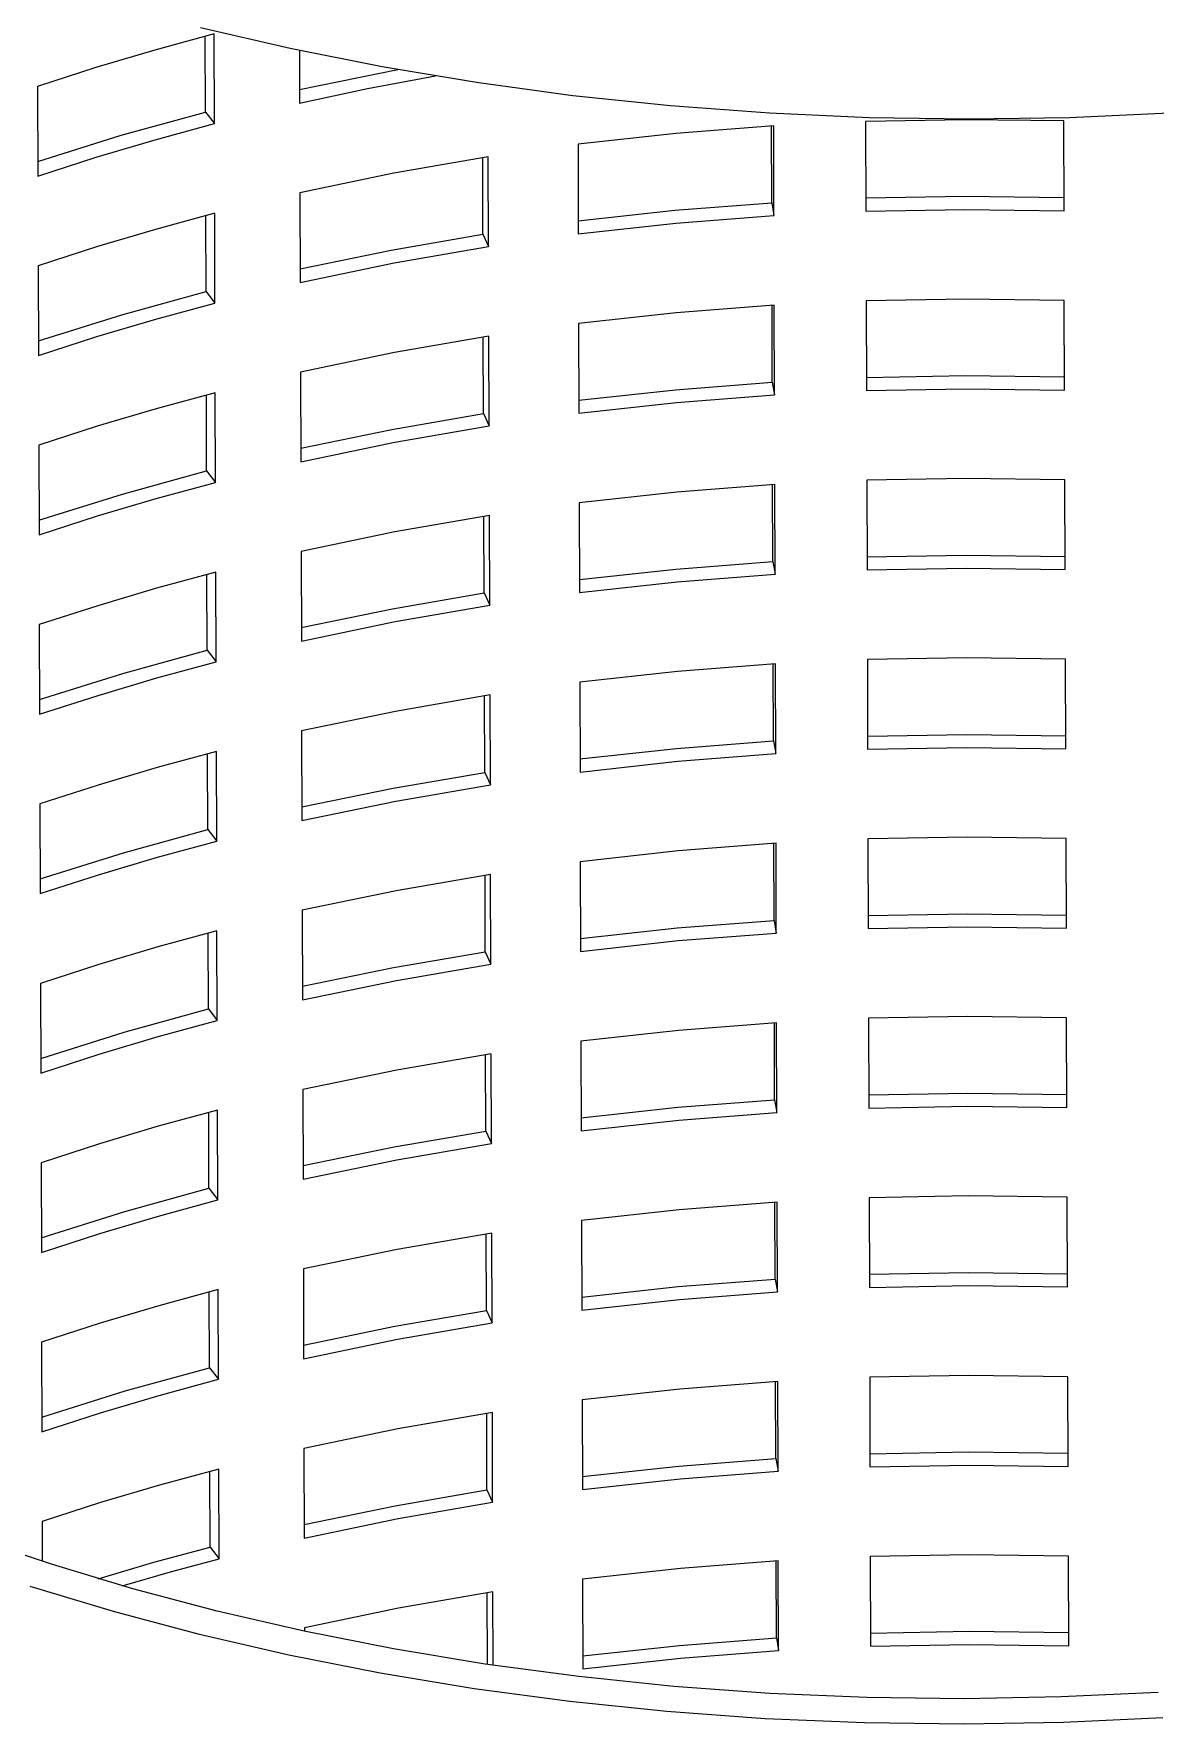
# Model space of a CAD drawing. Header units: inches. Extents: x -12 to 136, y -5 to 104.
# Drawn here: x 124.18 to 128.19, y 73.41 to 79.45 of the extents above; entities that cross this region are included whole.
import ezdxf

# ---------------------------------------------------------------- set-up
doc = ezdxf.new("R2010")
doc.units = ezdxf.units.IN
doc.layers.add('ZANO_R', color=7, linetype='Continuous', lineweight=0)

msp = doc.modelspace()

# ---------------------------------------------------------------- linework, layer by layer
at = {"layer": 'ZANO_R'}
for p, q in [((124.77346, 79.476), (125.09388, 79.40159)), ((124.82226, 79.45251), (124.61029, 79.39497)), ((124.79136, 79.1733), (124.79048, 79.44422)), ((124.82329, 79.13165), (124.82226, 79.45251)), ((125.09388, 79.40159), (125.42331, 79.33595)), ((124.61029, 79.39497), (124.39977, 79.33237)), ((125.1275, 79.3944), (125.12811, 79.20546)), ((124.39977, 79.33237), (124.19081, 79.26475)), ((125.12795, 79.25428), (125.47888, 79.32592)), ((125.37072, 79.25701), (125.6145, 79.30267)), ((125.42331, 79.33595), (125.7607, 79.27955)), ((125.7607, 79.27955), (126.10487, 79.23282)), ((124.19081, 79.26475), (124.19184, 78.94389)), ((125.12811, 79.20546), (125.37072, 79.25701)), ((126.10487, 79.23282), (126.45458, 79.19612)), ((124.49003, 79.08991), (124.79136, 79.1733)), ((124.79136, 79.1733), (124.82329, 79.13165)), ((126.45458, 79.19612), (126.8085, 79.16974)), ((126.8085, 79.16974), (127.16526, 79.15388)), ((127.8816, 79.15418), (128.23831, 79.17032)), ((124.61133, 79.07412), (124.82329, 79.13165)), ((126.4734, 79.0966), (126.12394, 79.05822)), ((126.82389, 79.12393), (126.4734, 79.0966)), ((126.8168, 78.84845), (126.81591, 79.12344)), ((126.82493, 78.80308), (126.82389, 79.12393)), ((127.50711, 79.14587), (127.15279, 79.13963)), ((127.15279, 79.13963), (127.15383, 78.81877)), ((127.16526, 79.15388), (127.52344, 79.14868)), ((127.86146, 79.14111), (127.50711, 79.14587)), ((127.52344, 79.14868), (127.8816, 79.15418)), ((127.86249, 78.82026), (127.86146, 79.14111)), ((124.19167, 78.99645), (124.49003, 79.08991)), ((124.40081, 79.01152), (124.61133, 79.07412)), ((126.12394, 79.05822), (126.12498, 78.73737)), ((124.19184, 78.94389), (124.40081, 79.01152)), ((125.80314, 79.01292), (125.46508, 78.95435)), ((125.78389, 78.73611), (125.78301, 79.00975)), ((125.80417, 78.69206), (125.80314, 79.01292)), ((125.46508, 78.95435), (125.12914, 78.8846)), ((125.12914, 78.8846), (125.13018, 78.56374)), ((127.508, 78.87065), (127.15368, 78.86446)), ((127.86234, 78.86595), (127.508, 78.87065)), ((124.82433, 78.8108), (124.61236, 78.75326)), ((124.79343, 78.53158), (124.79256, 78.8025)), ((124.82536, 78.48994), (124.82433, 78.8108)), ((126.12483, 78.784), (126.47032, 78.82155)), ((126.47032, 78.82155), (126.8168, 78.84845)), ((126.47444, 78.77575), (126.82493, 78.80308)), ((126.8168, 78.84845), (126.82493, 78.80308)), ((127.15383, 78.81877), (127.50815, 78.82502)), ((127.50815, 78.82502), (127.86249, 78.82026)), ((124.61236, 78.75326), (124.40184, 78.69066)), ((125.45598, 78.67952), (125.78389, 78.73611)), ((125.78389, 78.73611), (125.80417, 78.69206)), ((126.12498, 78.73737), (126.47444, 78.77575)), ((124.40184, 78.69066), (124.19288, 78.62303)), ((125.13002, 78.61257), (125.45598, 78.67952)), ((125.46611, 78.63349), (125.80417, 78.69206)), ((124.19288, 78.62303), (124.19391, 78.30218)), ((125.13018, 78.56374), (125.46611, 78.63349)), ((124.4921, 78.4482), (124.79343, 78.53158)), ((124.79343, 78.53158), (124.82536, 78.48994)), ((127.50919, 78.50416), (127.15487, 78.49791)), ((127.15487, 78.49791), (127.1559, 78.17706)), ((127.86353, 78.4994), (127.50919, 78.50416)), ((127.86456, 78.17854), (127.86353, 78.4994)), ((124.19374, 78.35474), (124.4921, 78.4482)), ((124.40288, 78.3698), (124.6134, 78.4324)), ((124.6134, 78.4324), (124.82536, 78.48994)), ((126.47547, 78.45489), (126.12602, 78.41651)), ((126.82596, 78.48222), (126.47547, 78.45489)), ((126.81887, 78.20673), (126.81798, 78.48172)), ((126.827, 78.16137), (126.82596, 78.48222)), ((125.80521, 78.37121), (125.46715, 78.31263)), ((125.80624, 78.05035), (125.80521, 78.37121)), ((126.12602, 78.41651), (126.12705, 78.09565)), ((124.19391, 78.30218), (124.40288, 78.3698)), ((125.46715, 78.31263), (125.13121, 78.24289)), ((125.78597, 78.0944), (125.78508, 78.36803)), ((125.13121, 78.24289), (125.13225, 77.92203)), ((126.47239, 78.17984), (126.81887, 78.20673)), ((126.81887, 78.20673), (126.827, 78.16137)), ((127.51007, 78.22893), (127.15575, 78.22275)), ((127.86442, 78.22424), (127.51007, 78.22893)), ((124.8264, 78.16908), (124.61444, 78.11155)), ((124.7955, 77.88987), (124.79463, 78.16079)), ((124.82744, 77.84823), (124.8264, 78.16908)), ((126.1269, 78.14228), (126.47239, 78.17984)), ((126.12705, 78.09565), (126.47651, 78.13403)), ((126.47651, 78.13403), (126.827, 78.16137)), ((127.1559, 78.17706), (127.51022, 78.1833)), ((127.51022, 78.1833), (127.86456, 78.17854)), ((124.61444, 78.11155), (124.40391, 78.04895)), ((125.45805, 78.03781), (125.78597, 78.0944)), ((125.78597, 78.0944), (125.80624, 78.05035)), ((124.40391, 78.04895), (124.19495, 77.98132)), ((125.13209, 77.97085), (125.45805, 78.03781)), ((125.46818, 77.99178), (125.80624, 78.05035)), ((124.19495, 77.98132), (124.19599, 77.66046)), ((125.13225, 77.92203), (125.46818, 77.99178)), ((124.49417, 77.80649), (124.7955, 77.88987)), ((124.7955, 77.88987), (124.82744, 77.84823)), ((124.61547, 77.79069), (124.82744, 77.84823)), ((126.82804, 77.84051), (126.47754, 77.81318)), ((126.82094, 77.56502), (126.82006, 77.84001)), ((126.82907, 77.51965), (126.82804, 77.84051)), ((127.51126, 77.86245), (127.15694, 77.8562)), ((127.15694, 77.8562), (127.15797, 77.53534)), ((127.8656, 77.85769), (127.51126, 77.86245)), ((127.86664, 77.53683), (127.8656, 77.85769)), ((124.19582, 77.71303), (124.49417, 77.80649)), ((124.40495, 77.72809), (124.61547, 77.79069)), ((126.47754, 77.81318), (126.12809, 77.7748)), ((126.12809, 77.7748), (126.12912, 77.45394)), ((124.19599, 77.66046), (124.40495, 77.72809)), ((125.80728, 77.72949), (125.46922, 77.67092)), ((125.78804, 77.45268), (125.78715, 77.72632)), ((125.80832, 77.40864), (125.80728, 77.72949)), ((125.46922, 77.67092), (125.13329, 77.60118)), ((125.13329, 77.60118), (125.13432, 77.28032)), ((127.51215, 77.58722), (127.15783, 77.58103)), ((127.86649, 77.58253), (127.51215, 77.58722)), ((124.82847, 77.52737), (124.61651, 77.46983)), ((124.82951, 77.20652), (124.82847, 77.52737)), ((126.12897, 77.50057), (126.47446, 77.53813)), ((126.47446, 77.53813), (126.82094, 77.56502)), ((126.82094, 77.56502), (126.82907, 77.51965)), ((127.15797, 77.53534), (127.51229, 77.54159)), ((127.51229, 77.54159), (127.86664, 77.53683)), ((124.61651, 77.46983), (124.40599, 77.40723)), ((124.79758, 77.24816), (124.7967, 77.51908)), ((126.12912, 77.45394), (126.47858, 77.49232)), ((126.47858, 77.49232), (126.82907, 77.51965)), ((124.40599, 77.40723), (124.19702, 77.33961)), ((125.46012, 77.3961), (125.78804, 77.45268)), ((125.47026, 77.35006), (125.80832, 77.40864)), ((125.78804, 77.45268), (125.80832, 77.40864)), ((125.13416, 77.32914), (125.46012, 77.3961)), ((125.13432, 77.28032), (125.47026, 77.35006)), ((124.19702, 77.33961), (124.19806, 77.01875)), ((124.49625, 77.16477), (124.79758, 77.24816)), ((124.79758, 77.24816), (124.82951, 77.20652)), ((124.19789, 77.07131), (124.49625, 77.16477)), ((124.61754, 77.14898), (124.82951, 77.20652)), ((126.47962, 77.17146), (126.13016, 77.13308)), ((126.83011, 77.1988), (126.47962, 77.17146)), ((126.82302, 76.92331), (126.82213, 77.1983)), ((126.83114, 76.87794), (126.83011, 77.1988)), ((127.51333, 77.22073), (127.15901, 77.21449)), ((127.15901, 77.21449), (127.16005, 76.89363)), ((127.86767, 77.21597), (127.51333, 77.22073)), ((127.86871, 76.89512), (127.86767, 77.21597)), ((124.40702, 77.08638), (124.61754, 77.14898)), ((126.13016, 77.13308), (126.1312, 76.81223)), ((124.19806, 77.01875), (124.40702, 77.08638)), ((125.80935, 77.08778), (125.47129, 77.02921)), ((125.79011, 76.81097), (125.78923, 77.08461)), ((125.81039, 76.76692), (125.80935, 77.08778)), ((125.47129, 77.02921), (125.13536, 76.95946)), ((125.13536, 76.95946), (125.13639, 76.63861)), ((126.47653, 76.89641), (126.82302, 76.92331)), ((126.82302, 76.92331), (126.83114, 76.87794)), ((127.51422, 76.94551), (127.1599, 76.93932)), ((127.86856, 76.94081), (127.51422, 76.94551)), ((124.83054, 76.88566), (124.61858, 76.82812)), ((124.79965, 76.60644), (124.79877, 76.87736)), ((124.83158, 76.5648), (124.83054, 76.88566)), ((126.13105, 76.85886), (126.47653, 76.89641)), ((126.48065, 76.85061), (126.83114, 76.87794)), ((127.16005, 76.89363), (127.51437, 76.89988)), ((127.51437, 76.89988), (127.86871, 76.89512)), ((124.61858, 76.82812), (124.40806, 76.76552)), ((125.46219, 76.75438), (125.79011, 76.81097)), ((125.79011, 76.81097), (125.81039, 76.76692)), ((126.1312, 76.81223), (126.48065, 76.85061)), ((124.40806, 76.76552), (124.19909, 76.69789)), ((125.13624, 76.68743), (125.46219, 76.75438)), ((125.47233, 76.70835), (125.81039, 76.76692)), ((124.19909, 76.69789), (124.20013, 76.37704)), ((125.13639, 76.63861), (125.47233, 76.70835)), ((124.49832, 76.52306), (124.79965, 76.60644)), ((124.61962, 76.50726), (124.83158, 76.5648)), ((124.79965, 76.60644), (124.83158, 76.5648)), ((126.83218, 76.55708), (126.48169, 76.52975)), ((126.82509, 76.28159), (126.8242, 76.55658)), ((126.83322, 76.23623), (126.83218, 76.55708)), ((127.5154, 76.57902), (127.16108, 76.57277)), ((127.16108, 76.57277), (127.16212, 76.25192)), ((127.86974, 76.57426), (127.5154, 76.57902)), ((127.87078, 76.2534), (127.86974, 76.57426)), ((124.19996, 76.4296), (124.49832, 76.52306)), ((124.40909, 76.44466), (124.61962, 76.50726)), ((126.48169, 76.52975), (126.13223, 76.49137)), ((124.20013, 76.37704), (124.40909, 76.44466)), ((125.81142, 76.44607), (125.47336, 76.38749)), ((125.79218, 76.16926), (125.7913, 76.44289)), ((125.81246, 76.12521), (125.81142, 76.44607)), ((126.13223, 76.49137), (126.13327, 76.17051)), ((125.47336, 76.38749), (125.13743, 76.31775)), ((125.13743, 76.31775), (125.13847, 75.99689)), ((126.13312, 76.21714), (126.47861, 76.2547)), ((126.47861, 76.2547), (126.82509, 76.28159)), ((126.82509, 76.28159), (126.83322, 76.23623)), ((127.51629, 76.30379), (127.16197, 76.29761)), ((127.16212, 76.25192), (127.51644, 76.25816)), ((127.87063, 76.2991), (127.51629, 76.30379)), ((127.51644, 76.25816), (127.87078, 76.2534)), ((124.83262, 76.24395), (124.62065, 76.18641)), ((124.80172, 75.96473), (124.80084, 76.23565)), ((124.83365, 75.92309), (124.83262, 76.24395)), ((126.13327, 76.17051), (126.48272, 76.20889)), ((126.48272, 76.20889), (126.83322, 76.23623)), ((124.62065, 76.18641), (124.41013, 76.12381)), ((125.46426, 76.11267), (125.79218, 76.16926)), ((125.79218, 76.16926), (125.81246, 76.12521)), ((124.41013, 76.12381), (124.20117, 76.05618)), ((125.13831, 76.04571), (125.46426, 76.11267)), ((125.4744, 76.06664), (125.81246, 76.12521)), ((124.20117, 76.05618), (124.2022, 75.73532)), ((125.13847, 75.99689), (125.4744, 76.06664)), ((124.50039, 75.88135), (124.80172, 75.96473)), ((124.80172, 75.96473), (124.83365, 75.92309)), ((124.62169, 75.86555), (124.83365, 75.92309)), ((126.83425, 75.91537), (126.48376, 75.88804)), ((126.82716, 75.63988), (126.82627, 75.91487)), ((126.83529, 75.59451), (126.83425, 75.91537)), ((127.51747, 75.93731), (127.16315, 75.93106)), ((127.16315, 75.93106), (127.16419, 75.6102)), ((127.87182, 75.93255), (127.51747, 75.93731)), ((127.87285, 75.61169), (127.87182, 75.93255)), ((124.20203, 75.78789), (124.50039, 75.88135)), ((124.41116, 75.80295), (124.62169, 75.86555)), ((126.48376, 75.88804), (126.1343, 75.84966)), ((126.1343, 75.84966), (126.13534, 75.5288)), ((124.2022, 75.73532), (124.41116, 75.80295)), ((125.8135, 75.80435), (125.47544, 75.74578)), ((125.79425, 75.52754), (125.79337, 75.80118)), ((125.81453, 75.4835), (125.8135, 75.80435)), ((125.47544, 75.74578), (125.1395, 75.67604)), ((125.1395, 75.67604), (125.14054, 75.35518)), ((127.51836, 75.66208), (127.16404, 75.65589)), ((127.8727, 75.65739), (127.51836, 75.66208)), ((124.83469, 75.60223), (124.62272, 75.54469)), ((124.80379, 75.32302), (124.80292, 75.59394)), ((124.83572, 75.28138), (124.83469, 75.60223)), ((126.13519, 75.57543), (126.48068, 75.61299)), ((126.48068, 75.61299), (126.82716, 75.63988)), ((126.4848, 75.56718), (126.83529, 75.59451)), ((126.82716, 75.63988), (126.83529, 75.59451)), ((127.16419, 75.6102), (127.51851, 75.61645)), ((127.51851, 75.61645), (127.87285, 75.61169)), ((124.62272, 75.54469), (124.4122, 75.48209)), ((126.13534, 75.5288), (126.4848, 75.56718)), ((124.4122, 75.48209), (124.20324, 75.41447)), ((125.14038, 75.404), (125.46634, 75.47096)), ((125.46634, 75.47096), (125.79425, 75.52754)), ((125.47647, 75.42492), (125.81453, 75.4835)), ((125.79425, 75.52754), (125.81453, 75.4835)), ((124.20324, 75.41447), (124.20427, 75.09361)), ((125.14054, 75.35518), (125.47647, 75.42492)), ((124.50246, 75.23963), (124.80379, 75.32302)), ((124.80379, 75.32302), (124.83572, 75.28138)), ((127.51955, 75.29559), (127.16523, 75.28935)), ((127.16523, 75.28935), (127.16626, 74.96849)), ((127.87389, 75.29083), (127.51955, 75.29559)), ((127.87492, 74.96998), (127.87389, 75.29083)), ((124.2041, 75.14618), (124.50246, 75.23963)), ((124.62376, 75.22384), (124.83572, 75.28138)), ((126.48583, 75.24632), (126.13638, 75.20794)), ((126.83632, 75.27366), (126.48583, 75.24632)), ((126.82923, 74.99817), (126.82834, 75.27316)), ((126.83736, 74.9528), (126.83632, 75.27366)), ((124.41324, 75.16124), (124.62376, 75.22384)), ((126.13638, 75.20794), (126.13741, 74.88709)), ((124.20427, 75.09361), (124.41324, 75.16124)), ((125.81557, 75.16264), (125.47751, 75.10407)), ((125.79633, 74.88583), (125.79544, 75.15947)), ((125.8166, 74.84178), (125.81557, 75.16264)), ((125.47751, 75.10407), (125.14157, 75.03432)), ((125.14157, 75.03432), (125.14261, 74.71347)), ((126.48275, 74.97128), (126.82923, 74.99817)), ((126.82923, 74.99817), (126.83736, 74.9528)), ((127.52043, 75.02037), (127.16611, 75.01418)), ((127.87478, 75.01568), (127.52043, 75.02037)), ((124.83676, 74.96052), (124.6248, 74.90298)), ((124.80586, 74.6813), (124.80499, 74.95222)), ((124.83779, 74.63966), (124.83676, 74.96052)), ((126.13726, 74.93372), (126.48275, 74.97128)), ((126.13741, 74.88709), (126.48687, 74.92547)), ((126.48687, 74.92547), (126.83736, 74.9528)), ((127.16626, 74.96849), (127.52058, 74.97474)), ((127.52058, 74.97474), (127.87492, 74.96998)), ((124.6248, 74.90298), (124.41427, 74.84038)), ((125.46841, 74.82924), (125.79633, 74.88583)), ((125.79633, 74.88583), (125.8166, 74.84178)), ((124.41427, 74.84038), (124.20531, 74.77275)), ((125.14245, 74.76229), (125.46841, 74.82924)), ((125.47854, 74.78321), (125.8166, 74.84178)), ((124.20531, 74.77275), (124.20635, 74.4519)), ((125.14261, 74.71347), (125.47854, 74.78321)), ((124.50453, 74.59792), (124.80586, 74.6813)), ((124.62583, 74.58213), (124.83779, 74.63966)), ((124.80586, 74.6813), (124.83779, 74.63966)), ((126.8384, 74.63194), (126.4879, 74.60461)), ((126.8313, 74.35645), (126.83042, 74.63144)), ((126.83943, 74.31109), (126.8384, 74.63194)), ((127.52162, 74.65388), (127.1673, 74.64763)), ((127.1673, 74.64763), (127.16833, 74.32678)), ((127.87596, 74.64912), (127.52162, 74.65388)), ((127.877, 74.32826), (127.87596, 74.64912)), ((124.20618, 74.50446), (124.50453, 74.59792)), ((124.41531, 74.51952), (124.62583, 74.58213)), ((126.4879, 74.60461), (126.13845, 74.56623)), ((126.13845, 74.56623), (126.13948, 74.24537)), ((124.20635, 74.4519), (124.41531, 74.51952)), ((125.81764, 74.52093), (125.47958, 74.46235)), ((125.7984, 74.24412), (125.79751, 74.51776)), ((125.81868, 74.20007), (125.81764, 74.52093)), ((125.47958, 74.46235), (125.14365, 74.39261)), ((125.14365, 74.39261), (125.14468, 74.07175)), ((126.13933, 74.292), (126.48482, 74.32956)), ((126.48482, 74.32956), (126.8313, 74.35645)), ((126.8313, 74.35645), (126.83943, 74.31109)), ((127.52251, 74.37865), (127.16819, 74.37247)), ((127.16833, 74.32678), (127.52265, 74.33302)), ((127.87685, 74.37396), (127.52251, 74.37865)), ((127.52265, 74.33302), (127.877, 74.32826)), ((124.62687, 74.26127), (124.41634, 74.19867)), ((124.83883, 74.31881), (124.62687, 74.26127)), ((124.80794, 74.03959), (124.80706, 74.31051)), ((124.83987, 73.99795), (124.83883, 74.31881)), ((126.13948, 74.24537), (126.48894, 74.28375)), ((126.48894, 74.28375), (126.83943, 74.31109)), ((124.41634, 74.19867), (124.20738, 74.13104)), ((125.47048, 74.18753), (125.7984, 74.24412)), ((125.48062, 74.1415), (125.81868, 74.20007)), ((125.7984, 74.24412), (125.81868, 74.20007)), ((125.14452, 74.12057), (125.47048, 74.18753)), ((125.14468, 74.07175), (125.48062, 74.1415)), ((124.20738, 74.13104), (124.20784, 73.98835)), ((124.24016, 73.97799), (123.9603, 74.07231)), ((124.60714, 73.98522), (124.80794, 74.03959)), ((124.80794, 74.03959), (124.83987, 73.99795)), ((124.53125, 73.89057), (124.24016, 73.97799)), ((124.40759, 73.92643), (124.60714, 73.98522)), ((124.66642, 73.95124), (124.83987, 73.99795)), ((126.48998, 73.9629), (126.14052, 73.92452)), ((126.84047, 73.99023), (126.48998, 73.9629)), ((126.83338, 73.71474), (126.83249, 73.98973)), ((126.8415, 73.66937), (126.84047, 73.99023)), ((127.52369, 74.01217), (127.16937, 74.00592)), ((127.16937, 74.00592), (127.17041, 73.68506)), ((127.87803, 74.00741), (127.52369, 74.01217)), ((127.87907, 73.68655), (127.87803, 74.00741)), ((124.46181, 73.80852), (124.16391, 73.89798)), ((124.4939, 73.90121), (124.66642, 73.95124)), ((126.14052, 73.92452), (126.14156, 73.60366)), ((124.83286, 73.81064), (124.53125, 73.89057)), ((125.81971, 73.87921), (125.48165, 73.82064)), ((125.80041, 73.61987), (125.79959, 73.87604)), ((125.82056, 73.61689), (125.81971, 73.87921)), ((124.77047, 73.72671), (124.46181, 73.80852)), ((125.14417, 73.73875), (124.83286, 73.81064)), ((125.48165, 73.82064), (125.14572, 73.7509)), ((125.08907, 73.65314), (124.77047, 73.72671)), ((125.46425, 73.67542), (125.14417, 73.73875)), ((125.14572, 73.7509), (125.14576, 73.73841)), ((126.48689, 73.68785), (126.83338, 73.71474)), ((126.83338, 73.71474), (126.8415, 73.66937)), ((127.52458, 73.73694), (127.17026, 73.73075)), ((127.87892, 73.73225), (127.52458, 73.73694)), ((125.79205, 73.62112), (125.46425, 73.67542)), ((126.14141, 73.65029), (126.48689, 73.68785)), ((126.49101, 73.64204), (126.8415, 73.66937)), ((127.17041, 73.68506), (127.52473, 73.69131)), ((127.52473, 73.69131), (127.87907, 73.68655)), ((125.41663, 73.58833), (125.08907, 73.65314)), ((126.12644, 73.57627), (125.79205, 73.62112)), ((126.14156, 73.60366), (126.49101, 73.64204)), ((125.7521, 73.53276), (125.41663, 73.58833)), ((126.09432, 73.48686), (125.7521, 73.53276)), ((126.46621, 73.54121), (126.12644, 73.57627)), ((126.81008, 73.51622), (126.46621, 73.54121)), ((126.44203, 73.45098), (126.09432, 73.48686)), ((127.15669, 73.50151), (126.81008, 73.51622)), ((127.50469, 73.49718), (127.15669, 73.50151)), ((127.85268, 73.50329), (127.50469, 73.49718)), ((128.19925, 73.51978), (127.85268, 73.50329)), ((126.79394, 73.42541), (126.44203, 73.45098)), ((127.14867, 73.41035), (126.79394, 73.42541)), ((127.86093, 73.41217), (127.5048, 73.40592)), ((128.21561, 73.42905), (127.86093, 73.41217)), ((127.5048, 73.40592), (127.14867, 73.41035))]:
    msp.add_line(p, q, dxfattribs=at)

doc.saveas('drawing.dxf')
